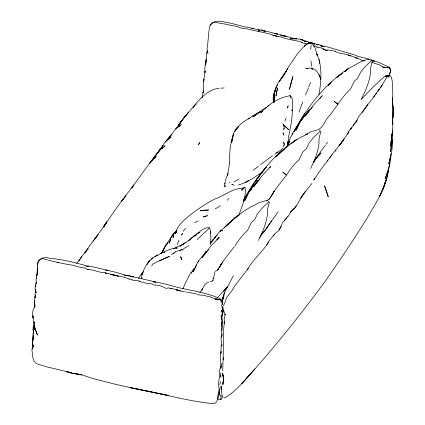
<?xml version="1.0" encoding="UTF-8"?>
<svg xmlns="http://www.w3.org/2000/svg" width="425" height="425" viewBox="0 0 425 425"><rect width="100%" height="100%" fill="white"/><g stroke="black" fill="none" stroke-linecap="round" stroke-linejoin="round"><path stroke-width="0.64" d="M390.485 72.399L390.485 69.812L389.412 67.272C383.456 64.759 377.761 61.269 371.179 60.467M392.557 101.942C393.683 109.305 393.04 116.854 392.339 124.238L392.328 122.358M34.074 326.612L34.064 329.827L33.894 324.658L34.234 323.707M34.351 307.796L34.622 302.728M393.077 107.249L392.971 117.635L392.934 106.064M223.64 379.212L222.631 373.527L223.63 379.737M33.139 316.184L33.108 318.091L34.154 323.467L34.213 321.805M32.624 346.811L33.012 344.213M36.295 278.609L36.348 276.277L37.597 273.748M33.347 328.706L33.177 330.634L33.07 327.648L34.26 325.008M206.258 59.001L205.679 65.083L206.624 52.45L207.57 50.352M392.44 99.763L392.387 101.458L392.849 95.046L392.217 81.005L391.361 77.052L390.15 75.682L388.392 76.107M218.694 386.787C217.743 381.485 220.766 376.343 219.029 371.179L220.017 369.065L220.926 363.997L220.532 362.281C219.826 354.232 222.052 346.147 221.027 338.093C222.211 332.802 220.942 327.266 222.078 321.932L221.547 319.759L221.452 315.865M37.761 264.956L37.867 262.007C40.205 257.879 45.438 256.503 49.752 258.304C62.948 259.351 75.889 262.836 88.602 266.348M222.472 304.72L222.557 302.558L221.021 299.258C206.789 292.182 190.421 290.79 175.19 286.753C167.944 284.808 160.576 282.524 153.127 281.865L155.284 281.982M392.472 97.431L392.45 106.149L392.355 104.911M392.45 106.149L392.716 99.716M222.647 397.056L220.846 399.718L217.531 399.001M221.324 389.183L221.462 386.187M222.748 371.014L223.019 360.841M311.084 45.124L310.739 49.459M212.973 280.909L213.143 278.067M391.053 153.356C390.857 162.137 388.296 170.606 385.162 178.744L387.207 172.635M221.058 395.675L220.756 399.712M34.537 302.196L34.632 300.911M223.332 357.638L223.13 360.246L223.725 328.934L224.352 321.709L224.357 323.723L224.188 319.085L225.202 314.048L225.154 315.037L222.992 308.417L223.109 307.094M273.387 98.536L273.493 97.272M391.122 141.849L390.745 146.45L391.935 134.263L391.058 143.124C391.792 134.948 393.624 126.751 392.493 118.527M391.228 140.537L391.393 138.561M391.659 135.278L391.765 133.96M141.738 273.817L141.546 276.319L141.955 278.896M287.247 146.2L287.396 144.473L287.188 146.375M284.261 144.367L283.709 142.131L284.261 144.367L283.374 147.018M213.191 278.731C213.276 276.425 215.395 274.582 214.742 272.133M287.55 146.104L287.975 141.722L287.513 144.989M201.997 98.143L203.378 91.051M231.832 141.222L231.715 142.306L233.527 133.933L231.976 140.617L232.278 138.821C229.516 146.806 229.718 155.295 229.415 163.62L229.473 163.115L228.448 170.59L227.359 175.164L228.092 173.692L225.877 178.898L224.724 183.839M220.49 381.544L219.868 384.726M206.125 60.446L204.861 67.262L204.993 72.574L205.068 71.065L203.575 81.951L203.979 79.225C201.87 83.518 204.977 88.421 202.922 92.809L203.734 91.046M33.362 336.095L33.134 340.335L32.959 334.502L33.373 331.426M269.413 202.103C268.308 205.865 267.091 209.706 267.458 213.759C266.608 223.215 262.496 231.97 258.501 240.449M320.955 131.341C319.85 135.102 318.633 138.943 319 142.997C318.213 152.044 314.463 160.453 310.601 168.555M372.47 60.616C371.365 64.377 370.148 68.218 370.515 72.271C369.665 81.728 365.553 90.483 361.558 98.961M210.481 244.715L210.885 238.563L210.678 234.547L210.21 230.063L209.567 227.901L197.168 239.541M388.365 169.527C387.494 178.952 383.738 187.792 379.722 196.254C363.587 225.537 344.627 253.188 325.656 280.686C299.466 316.264 271.74 350.795 241.937 383.414L254.904 368.911C245.623 378.994 237.134 390.548 225.154 397.651L223.747 397.418M221.893 330.592L222.413 326.74L222.015 322.262L221.871 323.361L222.466 320.503L221.675 317.597M221.048 352.511L220.915 353.499L221.632 351.225M218.115 398.608L220.235 387.318L220.129 386.288M391.436 145.424L390.538 151.693C391.632 144.76 393.492 137.769 392.323 130.719M283.884 145.552L283.927 145.27M221.117 366.419L220.83 368.284L221.877 363.439M277.488 84.835C274.322 89.845 273.472 96.05 273.79 101.873L274.237 93.643L275.251 90.164C273.158 94.01 272.94 98.584 273.62 102.839M273.769 96.618L274.417 92.501M223.534 380.348L222.849 384.625L223.651 378.154M389.746 162.86L387.696 174.537L386.128 180.508M33.224 329.056L33.405 333.891M221.563 386.166L221.266 387.876L222.137 396.334M318.931 94.509C321.077 83.05 322.012 71.081 319.053 59.67L319.728 63.219L319.106 59.59L316.795 53.917L317.167 55.112M173.538 235.301L173.097 237.644L173.756 234.143M221.76 346.184L222.11 344.346M32.263 349.122L32.497 347.937M273.477 96.603L273.052 99.312L273.711 102.489M287.528 145.116L288.697 136.351L291.566 121.417L292.246 113.953L292.427 100.178L291.667 97.16L290.705 96.231L290.11 96.167M222.344 334.002L221.845 336.483L221.058 337.206M387.329 172.035L387.573 170.823M231.96 140.627C232.48 130.193 240.895 122.591 249.618 118.145M220.942 372.842L220.591 374.478L220.819 377.017L220.681 375.743M223.449 305.74L225.006 302.425M222.716 383.865L223.502 380.327M37.671 267.32C37.14 270.523 36.837 273.711 36.699 276.909M390.607 155.917L388.811 163.752C390.873 155.784 393.242 147.597 392.057 139.288M225.128 301.92L226.562 297.702L232.98 289.223M224.368 292.841L222.052 301.352L224.368 292.841L233.447 275.554M222.748 300.517L224.002 295.492L222.286 300.672M222.169 300.889L223.428 296.082L222.918 297.819M384.986 182.84L384.482 184.721L385.358 181.634M33.421 334.958C32.22 338.9 32.231 343.257 33.304 347.22L33.24 346.024M36.061 283.278L36.359 282.211M36.316 278.508L35.976 279.645L36.481 283.698L36.279 282.072L35.381 285.106L35.642 286.567L35.96 285.68L34.983 287.714L36.003 292.666L35.801 291.375L34.956 293.574L35.525 297.867M284.904 121.194L286.174 117.906M32.964 345.36L31.907 349.802L32.837 357.627L34.037 361.091L35.466 362.78L37.23 363.917L46.957 366.908L71.458 372.698L66.167 371.673L71.299 373.065L81.743 374.77L71.299 373.065M388.663 76.553L390.262 72.399L390.618 69.928L389.704 67.888L383.589 67.24L384.811 67.368M308.449 87.853L305.511 95.035M288.049 145.727L289.659 140.845L288.24 145.111M177.151 244.46L179.037 240.083M35.525 292.039L35.897 290.96M298.966 112.163L302.844 101.772M35.875 291.077L35.286 292.761L35.801 291.375M171.381 237.517L171.785 236.412L168.677 240.768L166.706 244.657L167.7 242.903M284.171 128.137L283.656 129.524L284.288 127.952L283.124 124.047L283.64 125.449M176.364 231.885L177.055 230.042M227.359 175.164L227.465 174.893M170.574 239.737L169.224 243.259C170.553 238.908 171.886 233.452 176.534 231.529L174.739 232.804L176.598 231.237M201.508 290.642C203.368 287.539 204.749 283.098 208.68 282.03M35.588 295.582C33.676 298.982 34.292 303.02 34.988 306.664L34.807 304.061M182.909 288.989L184.79 284.336L190.767 272.627M308.784 86.849L310.664 82.291M171.785 236.412L171.243 237.718L172.895 234.563L172.067 235.949M35.599 294.769L34.866 296.422L35.025 297.431M279.209 230.175L282.678 222.53L287.874 216.341M276.569 86.859L274.922 91.524C275.894 86.79 278.046 82.461 281.111 78.742M280.452 227.901L281.228 226.238M239.1 214.561C241.974 205.891 246.574 196.754 245.055 187.436L244.885 187.106L242.356 189.725M183.419 231.296L184.232 229.612L185.879 228.384M297.989 126.411L296.14 130.22L299.476 123.085L301.846 119.112L309.427 109.65L305.575 114.745M388.992 74.306L389.81 72.627M210.529 25.33L211.374 23.614C216.925 18.721 224.857 22.61 231.157 23.274L245.252 27.025L248.694 27.317L253.619 28.799L252.004 28.486M287.847 142.843L294.711 129.535L304.985 112.97M348.797 131.596L347.73 133.742L349.042 130.916L351.443 127.893M37.602 273.764L36.348 276.277L37.496 273.753C37.432 269.392 36.715 264.547 38.808 260.53L41.23 258.947L42.957 258.682C53.083 261.471 63.213 263.856 73.589 265.375C77.515 266.921 81.738 267.681 85.839 268.223M161.601 253.082L166.472 244.184L161.601 253.082L166.472 244.184L168.135 242.271M292.395 134.64L293.091 133.253M151.629 265.917L152.724 264.116L156.628 261.997L169.575 256.264L169.32 256.44M34.653 306.892L33.012 310.112L32.571 313.443L33.108 318.091L32.815 315.621M356.426 121.088L358.758 116.519L374.962 95.333M225.123 183.074L224.087 185.794L224.421 186.224L224.974 186.166L225.606 185.624M142.928 273.031L142.184 275.033C144.208 266.624 149.547 258.559 157.68 255.053M178.537 125.72C183.425 116.864 191.165 109.958 197.333 101.995C203.145 95.673 210.067 88.926 219.146 88.331M151.714 160.677L155.709 155.019L158.286 152.187L154.976 156.352L159.805 150.269L165.102 145.717L164.162 146.588M311.78 68.733L312.242 68.207C316.779 70.189 320.248 74.773 320.546 79.772L320.115 77.122L318.952 74.688M247.169 269.907C252.928 259.643 262.358 252.078 268.605 242.117M85.016 252.843L89.532 245.804L98.117 234.749L92.948 241.188M284.575 74.205L281.414 78.779L288.74 66.667L297.872 53.114L303.333 47.101L305.644 45.215L304.412 46.405C305.931 44.492 308.199 43.366 310.563 42.898L311.127 43.929M234.924 245.969C238.563 240.407 242.452 234.775 247.562 230.424L251.239 222.689L254.777 219.555L257.497 213.78L261.821 208.447L268.297 202.311L268.632 201.864L268.095 200.797L265.71 200.749L259.154 202.566L254.001 205.519L251.207 206.656L243.467 211.379L234.244 218.524L225.595 226.387L235.365 217.611L239.493 214.62L234.244 218.524L235.365 217.611L219.183 232.039L210.471 243.206M286.466 175.206C290.105 169.644 293.994 164.013 299.104 159.662L302.781 151.927L306.319 148.792L309.039 143.018L313.363 137.684L319.839 131.548L320.174 131.097L319.637 130.034M327.399 161.362L327.973 160.321M288.416 105.782L287.645 107.174L287.725 106.659L287.778 108.279M314.054 161.58L317.719 155.709L325.417 145.212M157.287 153.521L158.907 150.641L163.168 145.462L161.468 147.725L163.763 143.889L171.859 134.088L169.469 137.195L176.237 128.201L181.326 124.684L177.374 127.776M84.942 253.087L85.515 252.073M193.747 268.743L191.202 273.19L192.567 270.948M243.382 201.312C258.118 173.942 278.587 147.039 307.583 133.976L305.543 134.757L310.696 131.803L317.252 129.986M76.511 263.325C80.947 258.968 83.454 253.024 88.172 248.768L85.898 251.6M287.284 69.323L287.778 68.457L284.793 73.573M313.777 180.296L314.925 178.303L314.043 179.685L314.755 178.643M78.869 261.104L81.642 256.339M175.653 129.131L181.061 121.853L178.681 125.157L180.2 122.57L188.19 112.79L180.2 122.57M176.168 232.247L175.536 233.325C176.991 226.35 182.527 221.483 187.643 217C196.132 210.21 205.078 203.899 214.832 199.049C224.342 195.659 232.783 188.179 243.259 188.238L242.489 188.562L244.561 187.133M266.847 244.731L269.195 240.731L274.577 234.334M104.12 226.206C113.427 212.048 123.42 198.252 133.944 184.949L131.479 188.062L151.629 160.496L156.118 156.613L152.304 159.943L149.244 163.811L155.051 156.342L151.932 160.358M297.888 203.437C301.468 195.983 306.871 189.879 311.918 183.451M103.721 226.86L106.797 221.696L103.923 226.222L106.829 222.477L94.977 238.558L96.937 235.997M155.959 155.465L157.473 152.92L161.612 147.9L157.654 153.016M219.683 266.905L221.972 263.075L217.589 269.955L215.082 271.368M220.341 265.816L223.72 260.467M271.554 195.596L275.485 189.359L286.052 175.663M217.935 269.785L222.636 261.991M196.616 265.131L193.083 271.708L196.419 264.573L198.788 260.605L206.369 251.143L205.599 252.163M243.429 201.307L247.18 195.144M248.205 193.465L248.891 192.344M247.148 196.026L244.625 200.945L247.961 193.811L250.33 189.837L257.911 180.381L252.902 187M251.186 189.391L251.86 188.286L251.17 189.231M300.746 121.056L294.259 131.702C307.132 106.872 324.774 84.187 348.288 68.653C355.619 65.11 362.583 59.133 371.152 59.303L371.689 60.371L371.354 60.823L364.878 66.959L360.554 72.287L357.834 78.062L354.296 81.202L350.62 88.937C341.79 96.895 336.308 107.674 328.605 116.62C324.567 120.727 323.537 127.861 317.666 129.763M298.323 125.853L298.998 124.748M303.179 194.241L300.741 198.247L305.315 191.404M269.423 199.012L274.178 191.229L270.773 197.072L269.11 199.187L266.523 200.579M243.196 200.265L252.769 184.684L257.555 177.963L266.162 167.184M232.985 288.915L235.046 285.568L248.317 268.34M280.548 227.269L278.093 231.253L275.315 233.304L273.142 235.875M381.411 86.461L380.269 88.028L387.467 76.229L388.365 77.308M202.459 289.08L201.939 289.908L202.72 288.734M297.043 204.786L297.606 203.883M227.359 200.34L228.634 198.321M283.209 135.187L283.629 134.528L283.039 132.611L283.087 133.073M176.221 232.077L175.344 233.437L176.136 232.496M348.171 133.078L341.392 142.896L338.959 145.621L343.442 139.894M344.176 138.598C340.287 144.038 336.345 149.462 331.957 154.541M277.079 213.382L259.462 237.724M264.802 231.136L271.575 220.851M314.505 161.043L315.18 160.018M316.189 158.488L320.976 152.947L315.392 159.067L313.071 162.483M314.043 179.685C319.68 171.068 325.693 162.695 332.132 154.732M287.752 216.899L290.429 212.856M351.332 127.994L350.243 129.636L354.211 124.328M281.159 78.699L279.241 81.542L283.794 74.375L286.7 70.885M277.451 212.84L278.194 211.746M138.465 278.508L141.424 273.748L143.432 271.671M182.755 249.741L184.429 248.131L189.035 245.687M365.792 107.477L367.668 104.81L362.302 112.46M237.373 127.574L234.515 131.607L237.373 127.574L238.786 126.448L235.886 129.428L237.272 127.718M295.019 207.671L296.762 205.232M340.59 144.017L341.333 142.981M342.072 141.95L343.554 139.883M326.166 144.176L327.654 142.104M282.598 148.123L281.042 149.972L276.659 152.83L278.178 152.044M201.657 290.201L199.771 292.474M373.548 97.012L382.627 84.442M375.721 94.286L376.476 93.245M284.336 220.968L286.604 218.216M353.143 125.263L357.271 120.387M301.298 120.387L303.376 117.56M250.474 190.172L249.438 191.585L251.749 188.53M217.589 269.955L218.312 268.977M269.11 199.187L269.843 198.209M355.002 123.266L356.192 121.677L355.05 123.022M301.336 120.349L302.876 118.315M303.647 117.295L304.417 116.275M197.896 262.347L199.049 260.822M220.878 316.63L222.259 314.803L222.349 313.953L221.568 310.872L222.557 308.794L221.733 305.517L222.116 303.556L221.632 301.633M296.565 205.45L293.988 208.797L290.355 212.335L294.483 208.271L290.355 212.335M256.743 182.792L253.571 186.899L262.661 175.068L270.789 166.403L269.54 167.864M165.596 141.865L169.862 136.383M223.943 260.127L234.09 246.888M329.678 157.845L331.564 155.46M335.229 151.157L335.962 150.232M221.786 315.281L222.599 314.266L222.7 313.469L222.344 309.974L222.689 306.6M224.974 186.166L224.708 186.495L225.255 186.814M194.087 106.431L193.285 107.397L194.714 105.182L196.095 104.003L195.293 104.975M215.055 237.819L211.05 242.16L213.43 239.355M214.221 238.42L217.111 235.158M319.802 98.6L322.304 95.678L314.176 104.343L305.086 116.174L309.469 110.659M216.745 240.088L219.247 237.166L211.119 245.831L202.029 257.662L208.436 249.794M310.686 109.246L312.301 107.366M257.146 182.325L259.978 179.031M211.05 242.16L213.584 239.317M194.682 235.875L196.812 233.638L199.872 232.262L197.816 233.304C200.961 230.637 204.244 227.715 208.781 227.566L209.328 227.88M227.71 286.753L217.441 297.58M276.138 156.846L279.522 153.367L289.94 144.288M315.392 159.067L316.864 157.462M264.817 168.985L255.218 181.225L262.592 171.397L266.464 167.121M361.138 99.381L373.761 86.445L382.574 78.2L385.363 76.102L388.53 75.682L389.316 76.043M276.027 156.83L284.112 149.218L275.533 156.655M224.357 227.805L225.261 226.886M192.578 237.092L188.631 240.688L193.742 236.157L196.594 234.823L193.742 236.157L195.362 235.36L194.629 236.013M264.249 231.37L260.982 234.419M222.307 395.903L222.169 396.259M161.798 148.755L163.216 147.454M262.645 111.159L260.626 112.891C268.361 104.603 278.795 97.24 290.211 95.737L290.801 96.337L290.689 97.575L290.684 96.847M179.903 250.904L181.454 249.518L182.591 250.038L182.336 250.155M248.529 118.92L252.785 115.674L255.372 114.623M181.3 249.65L180.142 250.654L178.16 250.718L177.044 251.196M272.558 155.693L260.658 164.56M184.147 243.552L179.966 246.096L188.806 240.518M185.587 242.388L183.472 244.088L180.057 245.995L181.592 245.475L178.548 246.218L173.947 248.375L175.158 248.147M153.027 257.768L151.279 259.107M258.506 166.387L253.236 170.133M262.512 171.87C255 176.975 247.371 182.527 238.51 184.944M220.389 205.796L215.257 208.85M342.024 73.525L336.765 77.488L342.55 73.127M274.72 154.323L276.898 152.724M266.119 107.509L261.141 110.654L253.353 116.62L259.25 112.636M213.031 280.426L211.863 281.223L209.955 281.706M173.448 253.226L174.712 252.716L171.461 254.437M267.458 106.574L269.073 105.501M253.805 116.02L252.891 116.625L256.62 113.337L260.817 111.446M239.238 178.925L234.122 181.799M198.14 220.814L194.671 222.902M159.619 260.854L168.789 256.588M155.013 256.488C162.09 252.955 169.373 248.104 177.422 248.062L176.221 248.041M87.577 266.31L86.185 266.714L88.644 265.992L94.265 267.128L116.466 272.467L126.119 275.395L124.429 275.219L129.954 275.995L155.821 282.009M307.849 68.282L305.729 68.627L311.02 67.979L312.099 68.483M289.786 95.8L290.211 95.737M387.058 75.863L385.363 76.102L388.53 75.682M201.498 210.688L200.196 210.816L203.734 210.2L208.659 209.992L202.799 210.561M106.983 273.509L105.251 272.908L106.606 273.493L108.63 273.296L110.224 274.098L116.349 275.527L110.463 274.433C116.822 275.729 123.383 276.68 129.402 279.05M132.621 280.218L137.195 280.431L139.485 281.483M220.947 88.177L224.129 87.954M229.075 182.575L229.835 182.532M310.733 43.27L312.21 43.881L314.011 45.969L315.265 48.37L317.363 55.707M277.509 36.178L274.693 35.578L276.516 36.252C266.773 32.475 256.562 31.445 246.511 28.751C241.214 29.229 236.821 25.394 231.476 25.702C226.318 23.614 220.511 23.991 215.268 22.058C212.909 22.355 210.789 24.071 209.727 26.164C208.255 33.846 208.362 41.528 206.98 49.162L207.921 53.391L207.506 51.319L207.538 52.275M304.73 43.918L306.94 43.934M272.908 35.376L273.934 35.397M302.042 40.338L304.874 40.55L306.51 41.358M313.299 46.012L315.446 46.107M323.978 46.405L321.305 46.282L325.577 46.389L354.817 54.984L357.627 56.217L368.73 59.07M306.069 41.623L304.236 41.533L307.153 41.4L310.33 42.675M170.127 288.649L171.801 288.756L168.534 287.868L165.888 288.373C162.361 286.211 158.259 284.681 154.068 285.074C150.917 282.476 146.614 284.437 143.352 282.152L141.451 282.189L138.996 280.867M316.328 44.375L318.58 44.524L321.465 45.719M324.982 50.171L327.505 50.347M364.416 60.86L362.142 60.637C357.94 57.72 352.883 56.695 348.064 55.043L350.938 55.834L346.306 54.4L338.05 52.758M301.761 42.479L305.447 43.642M278.508 36.624L281.153 36.906L282.79 37.692L289.42 39.472L300.597 41.634L301.994 42.633M387.26 67.628L389.704 67.888L387.249 67.575M293.181 38.372C296.629 39.233 300.746 38.409 303.673 40.704M87.444 269.317C93.144 269.519 100.018 272.983 104.943 272.659L106.606 273.493M196.791 294.637L201.466 295.173M371.912 62.422L380.147 65.126L382.335 66.943L385.406 67.336M196.175 293.888L187.776 292.304M316.96 46.941L322.548 48.269L324.402 49.714L323.005 48.902L325.704 50.129L328.615 50.017L335.362 51.255M180.689 291.077L184.965 291.789M251.558 28.385L256.562 29.235L259.68 30.228L258.097 30.053L261.407 29.941L265.354 31.222L261.37 30.526L267.144 31.413L275.979 33.729M220.246 299.811L215.454 298.987L220.246 299.811L211.193 297.622M314.325 44.025L310.967 43.446L315.308 43.908L318.224 44.901L316.96 44.551M186.07 291.98L187.17 292.172M57.072 262.538L57.949 262.698M57.131 262.549L58.618 262.831M307.031 43.605L308.215 43.839M75.395 373.745L82.822 375.19L92.985 378.563L116.423 384.519L142.417 390.272L168.433 395.457L130.055 387.648C158.047 392.36 185.454 401.019 213.754 403.75L215.688 402.852L217.558 400.005C217 395.755 219.783 391.627 218.907 387.462M125.912 275.198L132.552 276.59M371.216 60.499L374.356 61.131L371.105 60.302M354.923 57.768L357.515 58.299M172.12 288.474L180.057 290.971L176.338 289.685L180.678 290.828M215.379 299.168L216.638 299.45M277.817 36.55L278.55 36.715M201.939 295.03L211.326 297.155M129.126 279.135L130.278 279.406M234.446 185.236L231.806 184.477L232.746 184.726M176.248 289.946L178.149 290.461M314.473 43.945L312.731 42.978L308.614 42.192L310.287 42.755M277.121 34.143L274.89 33.501L278.279 34.069L294.249 38.659M382.335 66.943L383.531 67.309M293.76 38.553L294.929 38.925M276.542 33.91L277.668 34.266M117.555 276.043L118.432 276.367M321.449 45.741L320.386 45.342L323.723 46.197M116.854 275.729L117.858 276.128M130.815 279.103L132.749 279.932M220.989 396.127L219.858 395.574L219.061 391.786M86.052 268.621L88.124 269.678M314.612 44.025L312.731 42.978M335.283 51.468L337.439 52.865M315.849 46.537L317.257 47.372M285.605 174.234L282.816 172.221L286.466 175.079M258.575 31.338L258.899 31.689M220.416 300.289L221.499 301.883M311.19 61.88L310.829 60.956M35.275 289.707L36.003 292.666M34.983 327.611L37.411 335.081C35.806 330.878 33.703 326.66 33.883 322.049M283.369 134.013L283.507 134.64M222.328 309.007L222.897 311.557L222.53 309.873M222.631 373.527L223.311 376.561M223.274 310.569L223.662 312.364M221.606 317.539L221.648 319.17L222.126 317.071L222.084 314.309M221.223 310.319L221.425 311.344M311.174 62.332L311.536 66.273M222.317 309.336L222.551 311.058M221.356 323.563L221.478 326.172M223.693 376.433L223.773 378.287M210.396 231.349L210.402 233.081L210.402 232.661M274.545 95.397L274.359 102.223L274.63 94.754L274.545 95.397M32.608 341.11L32.385 343.012L32.752 345.121L32.608 341.11M276.643 92.05L275.963 96.077L277.546 87.869L276.643 92.05M290.918 83.512L289.409 89.468L292.905 76.511L290.918 83.512M173.512 234.005L173.262 234.738L173.772 233.277L173.512 234.005L174.356 232.767L173.512 234.005M386.479 179.116L382.813 189.518L386.479 179.116M382.484 189.731L379.722 196.254L385.215 183.318L382.484 189.731M292.31 109.963L291.837 110.718L292.31 109.963M199.766 142.662L198.411 144.511L199.766 142.662M182.527 233.596L181.618 234.956L182.527 233.596M148.235 262.528L146.986 264.323L150.03 260.212L148.235 262.528M379.127 89.595L377.979 91.162L379.132 89.59M124.445 197.641L121.433 201.418L125.954 195.883L124.445 197.641M226.817 287.688L223.816 291.098L226.86 287.661M346.524 69.886L344.893 71.634L348.288 68.653L346.524 69.886M331.038 82.636L328.312 85.43L331.038 82.636M227.981 224.129L226.615 225.526L227.981 224.129M169.655 138.162L166.366 140.686L171.031 137.142L169.655 138.162M295.008 140.611L291.497 143.278L296.772 139.379L295.008 140.611M248.205 180.811L245.783 182.219L248.205 180.811M207.368 215.709L203.288 216.915L207.368 215.709M222.381 230.302L220.293 231.099L222.381 230.302M175.939 251.743L175.35 252.03L176.248 251.738L175.939 251.743M162.78 252.684L160.74 253.406L164.751 251.982L162.78 252.684M241.979 189.885L241.442 190.065L242.648 189.747L241.979 189.885M309.453 43.037L307.163 43.318L311.86 42.744L309.453 43.037M132.77 276.723L131.58 276.818L133.482 276.803L132.77 276.723M294.546 38.707L290.19 38.824L296.852 38.781L294.546 38.707M106.856 270.236L105.703 270.183L107.907 270.311L106.856 270.236M282.567 35.732L280.675 35.472L286.864 36.428L282.567 35.732M302.297 39.791L300.231 39.174L302.903 40.014L302.297 39.791M337.121 103.509L334.332 101.495L337.981 104.353L337.121 103.509M287.273 128.302L284.081 125.487L288.564 129.577L287.273 128.302M180.928 257.476L180.583 256.764L181.927 259.67L180.928 257.476M312.062 68.68L311.865 68.143L312.338 69.482L312.062 68.68M326.458 191.314L324.567 185.799L328.238 196.892L326.458 191.314"/></g></svg>
